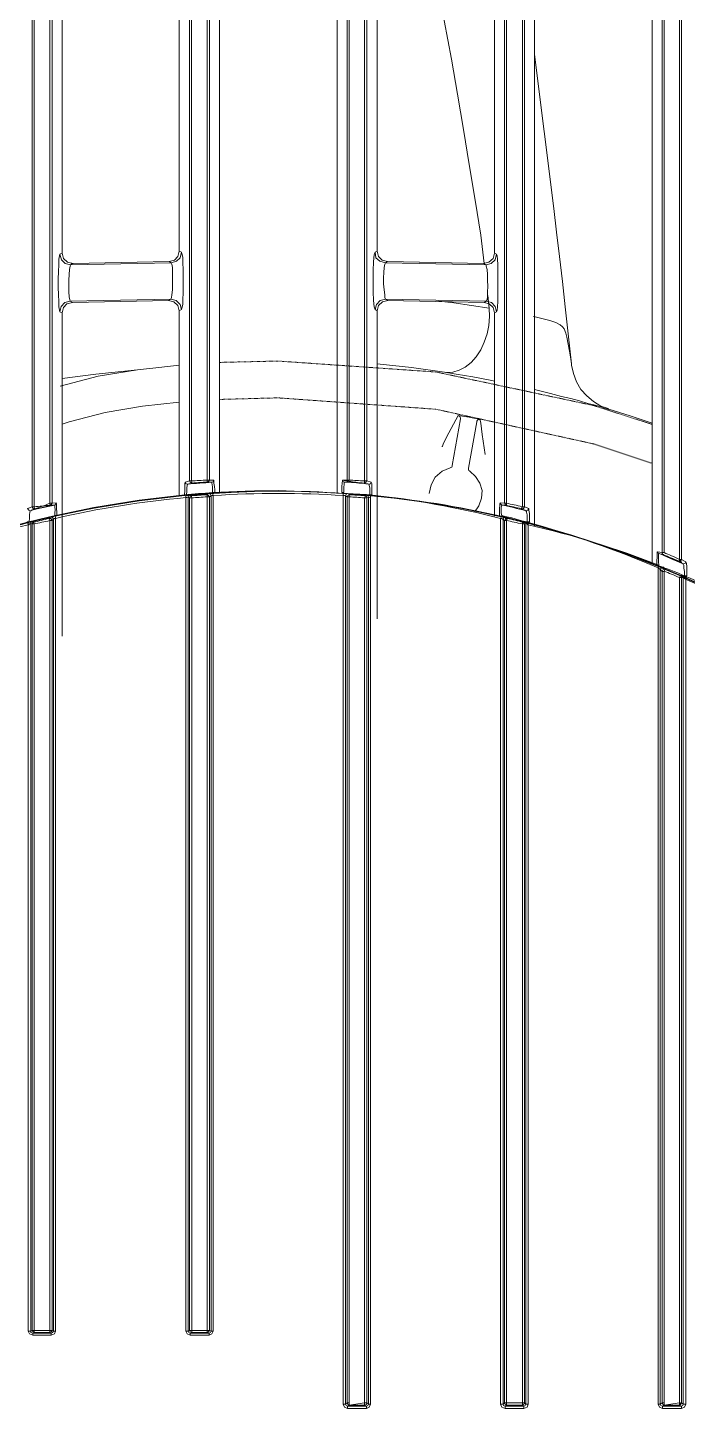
# Model space of a CAD drawing. Header units: millimetres. Extents: x 90740 to 167944, y -39332 to 25855.
# Drawn here: x 138157.6 to 138282.7, y 12103.7 to 12365.6 of the extents above; entities that cross this region are included whole.
import ezdxf

# ---------------------------------------------------------------- set-up
doc = ezdxf.new("R2010")
doc.units = ezdxf.units.MM
doc.linetypes.add('PDF_IMPORT', pattern=[1, 0.8, -0.2])
doc.layers.add('PDF4_Geometry', color=7, linetype='Continuous')

# ---------------------------------------------------------------- blocks, each defined once
blk = doc.blocks.new('200-A_10 bis 12')
at = {"layer": 'PDF4_Geometry', "lineweight": 13}
for p, q in [((6604.87, 2901.65), (6604.87, 3273.81)), ((6604.87, 2821.01), (6604.87, 2900.45)), ((6618.34, 2814.13), (6618.34, 2900.45)), ((6619.79, 2900.16), (6619.79, 2814.13)), ((6588.08, 2897.88), (6588.35, 2897.88)), ((6589.95, 2821.01), (6589.95, 2898.01)), ((6633.26, 2814.13), (6633.26, 2898.01)), ((6634.75, 2897.81), (6634.75, 2814.13)), ((6648.21, 2814.13), (6648.21, 2893.19)), ((6649.65, 2892.59), (6650.05, 2892.59)), ((6588.28, 2821.21), (6590.15, 2821.21)), ((6603.2, 2821.21), (6605.07, 2821.21)), ((6633.06, 2814.33), (6634.95, 2814.33))]:
    blk.add_line(p, q, dxfattribs=at)
for points in [[(6589.95, 3273.81), (6589.95, 2899.65), (6590.15, 2899.65), (6590.08, 2899.52), (6589.97, 2899.45), (6589.95, 2899.52), (6589.95, 2899.65, -0.014168), (6588.53, 2899.12), (6588.35, 2899.14), (6588.28, 2899.32), (6588.28, 3273.61)], [(6590.15, 3273.61), (6590.15, 2899.65), (6590.55, 2899.67), (6590.59, 2899.61), (6590.59, 2899.14), (6590.61, 2898.79), (6590.61, 2898.48), (6590.41, 2898.48), (6590.41, 2898.72), (6590.46, 2899.05), (6590.41, 2899.27), (6590.41, 2899.47), (6590.21, 2899.47), (6590.1, 2899.45), (6590.01, 2899.45), (6589.97, 2899.45, -0.000746), (6588.46, 2899.32), (6588.48, 2899.19), (6588.53, 2899.12), (6588.28, 2899.01), (6588.22, 2898.99), (6588.13, 2898.94), (6588.08, 2898.94), (6588.08, 2898.92), (6588.04, 2898.79), (6588.02, 2898.54), (6588.02, 2898.25), (6587.97, 2897.88), (6587.84, 2897.88), (6587.77, 2897.79)], [(6590.46, 2898.41, -0.034195), (6602.71, 2900.38), (6602.71, 2900.45), (6602.74, 2900.85), (6602.74, 2901.49), (6602.78, 2901.63), (6602.8, 2901.65), (6603.18, 2901.76), (6603.38, 2901.76), (6603.38, 3273.81)], [(6604.91, 2901.65), (6605.11, 2901.65, 0.020535), (6603.42, 2901.56), (6603.25, 2901.63), (6603.18, 2901.76), (6603.18, 3273.61), (6602.94, 3273.79), (6602.94, 3125.21), (6602.91, 3120.9), (6602.87, 3116.64), (6602.8, 3112.28), (6602.74, 3108.09), (6602.67, 3104.71), (6602.56, 3101.47), (6602.47, 3098.27), (6602.34, 3095.17), (6602.29, 3094.7), (6602.27, 3094.37), (6602.22, 3094.3)], [(6635.44, 3124.41), (6635.22, 3124.41), (6635.22, 3273.79), (6634.95, 3273.61), (6634.95, 2899.32), (6635.37, 2899.14), (6635.37, 2898.99), (6635.42, 2898.68), (6635.44, 2898.32), (6635.44, 2897.88), (6635.22, 2897.88), (6635.2, 2898.25), (6635.2, 2898.54), (6635.13, 2898.79), (6635.13, 2898.92), (6635.08, 2898.94), (6635.06, 2898.94), (6635, 2898.99), (6634.93, 2899.01), (6634.68, 2899.12, 0.006535), (6632.82, 2899.47), (6632.69, 2899.59), (6632.66, 2899.67)], [(6647.05, 2893.83), (6647.05, 2974.65), (6647.23, 2974.79), (6647.27, 2974.87), (6647.34, 2975.23), (6647.34, 2975.72), (6647.36, 2976.36), (6647.41, 2977.09), (6647.41, 2977.87), (6647.36, 2978.56), (6647.34, 2979.2), (6647.34, 2979.74), (6647.27, 2980.07), (6647.23, 2980.2), (6647.05, 2980.34), (6647.05, 3092.32), (6647.07, 3092.46), (6647.1, 3092.86), (6647.14, 3093.19), (6647.07, 3093.28), (6646.94, 3093.28, 0.009596), (6635.99, 3094.43), (6635.88, 3094.41), (6635.82, 3094.3)], [(6603.38, 2901.76), (6603.42, 2901.63), (6603.42, 2901.56), (6603.18, 2901.49), (6603.11, 2901.49), (6603.05, 2901.45), (6603, 2901.45), (6603, 2901.43), (6602.98, 2901.32), (6602.94, 2901.1), (6602.94, 2900.78), (6602.91, 2900.45), (6602.71, 2900.45, -0.00381), (6605.38, 2900.65, -0.032362), (6617.77, 2900.58, 0.003275), (6620.3, 2900.45, -0.032889), (6632.69, 2898.21), (6632.75, 2898.34), (6632.75, 2898.41), (6632.89, 2898.41), (6633, 2898.34), (6633.13, 2898.34), (6633.26, 2898.28), (6633.31, 2898.21), (6633.33, 2898.21), (6633.13, 2898.19), (6633.26, 2898.01), (6633.31, 2898.14), (6633.33, 2898.21)], [(6602.8, 2901.65), (6602.85, 2901.49), (6603, 2901.45, -0.011047), (6605.31, 2901.63), (6605.44, 2901.69), (6605.49, 2901.83)], [(6620.41, 2901.65), (6620.36, 2901.49), (6620.21, 2901.45, 0.004412), (6617.7, 2901.83), (6617.77, 2901.69), (6617.9, 2901.63), (6617.86, 2901.56), (6617.86, 2901.43), (6617.83, 2901.18), (6617.83, 2900.65), (6617.63, 2900.65), (6617.63, 2901.25), (6617.66, 2901.56), (6617.7, 2901.76), (6617.7, 2901.83), (6618.14, 2901.85), (6618.17, 2901.72), (6618.3, 2901.65), (6618.34, 2901.72)], [(6705.82, 2857.89), (6706.31, 2857.71), (6706.64, 2857.36), (6706.78, 2856.89), (6706.78, 2819.63), (6706.64, 2819.17), (6706.31, 2818.79, 0.371778), (6611.59, 2900.78), (6611.59, 2900.85, 0.371809), (6516.7, 2818.72, -0.094521), (6528.18, 2851.74, 0.094482), (6516.75, 2818.72)], [(6516.75, 2818.72, -0.372037), (6611.59, 2900.78, -0.371771), (6706.31, 2818.52), (6706.8, 2818.9), (6706.78, 2819.63)], [(6589.88, 2898.21), (6589.95, 2898.28), (6590.04, 2898.34), (6590.21, 2898.34), (6590.32, 2898.41), (6590.46, 2898.41), (6590.48, 2898.34), (6590.48, 2898.21, -0.034117), (6602.85, 2900.18)], [(6617.77, 2900.38, 0.032479), (6605.44, 2900.38), (6605.4, 2900.52), (6605.4, 2900.58), (6605.18, 2900.58), (6605, 2900.56)], [(6648.14, 2893.57), (6648.09, 2893.57), (6647.96, 2893.59), (6647.87, 2893.66), (6647.7, 2893.7), (6647.7, 2893.66), (6647.63, 2893.52, 0.033188), (6635.35, 2897.81, 0.016366), (6632.8, 2898.48), (6632.75, 2898.72), (6632.75, 2899.27), (6632.8, 2899.45), (6632.82, 2899.47), (6633, 2899.47), (6633.09, 2899.45), (6633.2, 2899.45), (6633.26, 2899.65), (6633.24, 2899.52), (6633.24, 2899.45), (6633.13, 2899.52), (6633.06, 2899.65), (6632.66, 2899.67), (6632.62, 2899.61), (6632.62, 2899.45), (6632.6, 2899.14), (6632.6, 2898.48)], [(6575.18, 2894.97), (6575.63, 2895.03), (6575.63, 2895.01), (6575.67, 2894.83), (6575.69, 2894.55), (6575.69, 2894.17), (6575.56, 2893.52, -0.035207), (6587.9, 2897.61), (6587.88, 2897.74), (6587.84, 2897.81), (6587.95, 2897.81), (6588.08, 2897.88)], [(6635.31, 2897.74), (6635.35, 2897.81), (6635.26, 2897.81), (6635.13, 2897.85), (6635.13, 2897.88), (6634.88, 2897.88), (6634.8, 2897.85, 0.00857), (6633.33, 2898.21)], [(6648.14, 2894.77), (6648.09, 2894.77), (6648.01, 2894.81), (6647.89, 2894.83), (6647.7, 2894.88), (6647.67, 2894.83), (6647.67, 2894.1), (6647.7, 2893.77, 0.037437), (6635.31, 2897.61)], [(6662.77, 2885.6), (6662.86, 2885.78), (6663.06, 2885.8), (6662.9, 2885.8), (6662.9, 2885.78), (6662.7, 2886.04, 0.036237), (6650.14, 2892.77, 0.013816), (6647.5, 2893.77), (6647.5, 2894.17), (6647.54, 2894.55), (6647.54, 2895.01), (6647.56, 2895.03), (6648.01, 2894.97), (6648.03, 2894.83), (6648.14, 2894.77), (6648.16, 2894.83)], [(6650, 2892.59), (6649.98, 2892.72), (6649.76, 2892.79), (6649.92, 2892.79), (6650.05, 2892.72), (6650.07, 2892.72), (6650.18, 2892.66), (6650.31, 2892.64), (6650.27, 2892.57), (6650.2, 2892.46, -0.036323), (6662.57, 2885.86)]]:
    blk.add_lwpolyline(points, format="xyb", dxfattribs=at)
for points in [[(6587.82, 2899.12), (6587.84, 2899.14), (6588.28, 2899.32), (6588.46, 2899.32), (6588.46, 3273.81)], [(6605.07, 3273.61), (6605.07, 2901.85), (6605.49, 2901.83), (6605.51, 2901.76), (6605.51, 2901.56), (6605.56, 2901.25), (6605.58, 2900.92), (6605.58, 2900.65), (6605.38, 2900.65), (6605.38, 2901.18), (6605.33, 2901.43), (6605.31, 2901.56), (6605.31, 2901.63), (6605.11, 2901.65)], [(6617.19, 2900.63), (6617.19, 2975.9), (6617.39, 2975.98), (6617.43, 2976.12), (6617.46, 2976.45), (6617.5, 2976.96), (6617.52, 2977.58), (6617.52, 2979.8), (6617.5, 2980.47), (6617.46, 2980.94), (6617.43, 2981.27), (6617.39, 2981.4), (6617.19, 2981.53), (6617.19, 3094.57)], [(6619.99, 3273.61), (6618.14, 3273.61), (6618.14, 2901.85), (6618.34, 2901.85), (6618.34, 3273.81)], [(6619.99, 3273.61), (6619.99, 2901.76), (6620.41, 2901.65), (6620.43, 2901.63), (6620.48, 2901.49), (6620.48, 2900.45), (6620.3, 2900.45), (6620.3, 2900.78), (6620.28, 2901.1), (6620.23, 2901.32), (6620.23, 2901.43), (6620.21, 2901.45), (6620.16, 2901.45), (6620.1, 2901.49), (6620.03, 2901.49), (6619.76, 2901.56), (6619.79, 2901.63), (6619.79, 3273.81)], [(6634.95, 3273.61), (6633.06, 3273.61), (6633.06, 2899.65), (6633.26, 2899.65), (6633.26, 3273.81)], [(6634.75, 3273.81), (6634.75, 2899.32), (6634.95, 2899.32), (6634.86, 2899.14), (6634.68, 2899.12), (6634.68, 2899.19), (6634.75, 2899.32)], [(6648.21, 3273.81), (6648.21, 2894.97), (6648.01, 2894.97), (6648.01, 3273.61)], [(6649.85, 3273.61), (6649.85, 2894.32), (6650.27, 2894.1), (6650.31, 2893.92), (6650.34, 2893.64), (6650.34, 2892.77), (6650.14, 2892.77), (6650.12, 2893.17), (6650.07, 2893.5), (6650.05, 2893.77), (6650, 2893.9), (6649.98, 2893.9), (6649.87, 2893.97), (6649.83, 2894.03), (6649.65, 2894.32), (6649.63, 2894.19), (6649.58, 2894.17), (6649.78, 2894.17), (6649.85, 2894.32), (6649.65, 2894.32), (6649.65, 3273.81)], [(6606.02, 3094.43), (6606.02, 2981.53), (6605.84, 2981.4), (6605.78, 2981.27), (6605.75, 2980.94), (6605.71, 2980.47), (6605.69, 2979.8), (6605.69, 2977.58), (6605.71, 2976.96), (6605.75, 2976.45), (6605.78, 2976.12), (6605.84, 2975.98), (6606.02, 2975.9), (6606.02, 2900.63)], [(6592.1, 2922.37), (6591.61, 2922.5), (6591.23, 2922.85), (6591.1, 2923.36), (6591.1, 3033.31), (6591.23, 3033.8)], [(6602.22, 2923.56), (6602.22, 3033.71)], [(6620.99, 2888.68), (6620.99, 2917.9), (6620.79, 2918.01), (6620.72, 2918.15), (6620.67, 2918.48), (6620.63, 2918.97), (6620.61, 2919.61), (6620.61, 2921.81), (6620.63, 2922.45), (6620.67, 2922.99), (6620.72, 2923.32), (6620.79, 2923.45), (6620.99, 2923.56), (6620.99, 3033.71)], [(6631.13, 3034.31), (6631.64, 3034.18), (6631.98, 3033.8), (6632.11, 3033.31), (6632.11, 2923.36), (6631.98, 2922.85)], [(6635.91, 2897.48), (6635.91, 2975.25)], [(6631.13, 2922.37), (6630.8, 2925.07), (6630.29, 2928.4), (6629.71, 2931.76), (6629.18, 2935.09), (6628.6, 2938.44), (6628.02, 2941.75), (6626.29, 2950.94), (6624.49, 2960.06), (6623.32, 2965.48), (6620.94, 2974.54)], [(6639.41, 2912.86), (6639.1, 2915.7), (6638.81, 2918.28), (6638.55, 2920.68), (6638.28, 2923.03), (6637.99, 2925.34), (6637.73, 2927.6), (6635.91, 2942.21)], [(6591.1, 2923.36), (6590.9, 2923.25), (6590.86, 2923.12), (6590.81, 2922.79), (6590.79, 2922.25), (6590.75, 2921.61), (6590.72, 2920.88), (6590.72, 2920.14), (6590.75, 2919.41), (6590.79, 2918.77), (6590.81, 2918.28), (6590.86, 2917.95), (6590.9, 2917.81), (6591.1, 2917.7), (6591.1, 2887.04)], [(6590.9, 2923.25), (6591.06, 2922.72), (6591.39, 2922.39), (6591.9, 2922.25), (6591.88, 2922.12), (6591.81, 2921.81), (6591.77, 2921.34), (6591.75, 2920.81), (6591.75, 2919.68), (6591.77, 2919.21), (6591.83, 2918.95), (6591.88, 2918.81), (6591.37, 2918.68), (6591.03, 2918.3), (6590.9, 2917.81)], [(6591.23, 2922.85), (6591.63, 2922.5), (6592.14, 2922.37)], [(6601.25, 2922.56), (6601.76, 2922.7)], [(6602.42, 2923.45), (6602.29, 2922.92), (6601.96, 2922.59), (6601.45, 2922.45), (6601.51, 2922.32), (6601.56, 2922.01), (6601.58, 2921.54), (6601.58, 2919.88), (6601.51, 2919.41), (6601.49, 2919.15), (6601.43, 2919.01), (6601.91, 2918.88), (6602.29, 2918.5), (6602.42, 2918.01), (6602.22, 2917.9), (6602.22, 2900.32)], [(6602.09, 2923.05), (6601.76, 2922.7)], [(6602.09, 2923.05), (6602.22, 2923.56)], [(6602.22, 2923.56), (6602.42, 2923.45), (6602.47, 2923.32), (6602.54, 2922.99), (6602.56, 2922.45), (6602.6, 2921.81), (6602.6, 2919.61), (6602.56, 2918.97), (6602.54, 2918.48), (6602.47, 2918.15), (6602.42, 2918.01)], [(6620.79, 2923.45), (6620.87, 2922.92), (6621.25, 2922.59), (6621.76, 2922.45), (6621.7, 2922.32), (6621.65, 2922.01), (6621.63, 2921.54), (6621.59, 2921.01), (6621.59, 2920.46), (6621.65, 2919.88), (6621.7, 2919.41), (6621.72, 2919.15), (6621.76, 2919.01), (6621.27, 2918.88), (6620.92, 2918.5), (6620.79, 2918.01)], [(6620.99, 2923.56), (6621.12, 2923.05), (6621.45, 2922.7), (6621.96, 2922.56)], [(6631.07, 2922.37), (6621.92, 2922.56)], [(6631.07, 2922.37), (6631.58, 2922.5), (6631.98, 2922.85)], [(6632.29, 2917.81), (6632.18, 2918.3), (6631.82, 2918.68), (6631.33, 2918.81), (6631.4, 2918.95), (6631.44, 2919.21), (6631.44, 2919.68), (6631.47, 2920.21), (6631.44, 2920.81), (6631.44, 2921.34), (6631.4, 2921.81), (6631.33, 2922.12), (6631.31, 2922.25), (6631.78, 2922.39), (6632.18, 2922.72), (6632.29, 2923.25)], [(6632.11, 2898.41), (6632.11, 2917.7), (6632.29, 2917.81), (6632.35, 2917.95), (6632.38, 2918.28), (6632.42, 2918.77), (6632.44, 2919.41), (6632.44, 2921.61), (6632.42, 2922.25), (6632.38, 2922.79), (6632.35, 2923.12), (6632.29, 2923.25), (6632.11, 2923.36)], [(6591.1, 2917.7), (6591.23, 2918.21), (6591.57, 2918.55)], [(6591.57, 2918.55), (6592.08, 2918.68), (6601.2, 2918.88), (6601.71, 2918.75), (6602.09, 2918.41), (6602.22, 2917.9)], [(6601.2, 2918.88), (6601.43, 2919.01), (6591.88, 2918.81), (6592.08, 2918.68)], [(6621.98, 2918.88), (6621.5, 2918.75), (6621.12, 2918.41), (6620.99, 2917.9)], [(6621.96, 2918.88), (6631.13, 2918.68), (6631.6, 2918.55), (6631.98, 2918.21), (6632.11, 2917.7)], [(6626.82, 2918.81), (6628.25, 2918.64), (6631.6, 2918.15), (6631.47, 2919.35)], [(6631.6, 2918.15), (6631.64, 2917.35), (6631.58, 2916.5), (6631.4, 2915.7), (6631.13, 2914.93), (6630.8, 2914.19), (6630.36, 2913.53), (6629.89, 2913), (6629.33, 2912.55), (6628.76, 2912.26), (6628.16, 2912.09), (6627.51, 2912.06), (6627.38, 2912.09)], [(6635.82, 2917.37), (6635.84, 2917.37), (6637.37, 2916.97), (6637.93, 2916.77), (6638.33, 2916.57), (6638.55, 2916.39), (6638.73, 2916.17), (6638.88, 2915.77), (6638.97, 2915.39), (6639.21, 2914.06), (6639.35, 2913.35), (6639.37, 2913.06), (6639.41, 2912.88)], [(6602.22, 2912.73), (6600.27, 2912.53), (6598.27, 2912.29), (6594.52, 2911.69), (6590.92, 2910.75)], [(6591.1, 2911.46), (6594.3, 2911.89), (6598.27, 2912.29)], [(6632.11, 2911.22), (6631.71, 2911.33), (6630.04, 2911.62), (6628.49, 2911.89), (6627.38, 2912.09), (6624.23, 2912.53), (6620.99, 2912.86)], [(6639.41, 2912.88), (6639.41, 2912.75), (6639.61, 2911.95), (6639.9, 2911.15), (6640.3, 2910.44), (6640.86, 2909.82), (6641.5, 2909.29), (6642.19, 2908.84), (6642.61, 2908.71), (6642.88, 2908.62), (6642.92, 2908.58)], [(6591.12, 2907.13), (6591.77, 2907.38), (6595.19, 2908.24), (6598.72, 2908.84), (6600.47, 2909.04), (6602.22, 2909.22)], [(6642.94, 2908.58), (6642.88, 2908.58), (6642.61, 2908.64), (6642.19, 2908.78), (6641.66, 2908.95), (6640.97, 2909.11), (6640.17, 2909.35), (6639.35, 2909.58), (6638.46, 2909.78), (6637.42, 2910.04), (6635.91, 2910.42)], [(6625.91, 2900.56), (6626.09, 2901.38), (6626.49, 2902.12), (6627.14, 2902.69), (6627.91, 2903), (6627.96, 2903.03), (6628.05, 2903.07), (6628.09, 2903.16), (6628.11, 2903.23), (6628.89, 2907.64), (6628.89, 2907.71), (6628.87, 2907.8), (6628.82, 2907.87), (6628.73, 2907.93), (6628.67, 2907.98), (6629.71, 2907.8), (6630.75, 2907.6), (6630.75, 2907.51), (6630.82, 2907.25), (6630.95, 2906.18), (6631.24, 2904.27)], [(6627.14, 2905), (6627.14, 2905.02), (6627.18, 2905.07), (6627.27, 2905.34), (6627.78, 2906.31), (6628.67, 2907.98)], [(6647.05, 2907.25), (6644.99, 2907.93), (6642.94, 2908.58)], [(6630.75, 2907.6), (6630.69, 2907.6), (6630.6, 2907.58), (6630.49, 2907.53), (6630.42, 2907.44), (6630.42, 2907.38), (6629.64, 2902.96), (6629.64, 2902.83), (6629.67, 2902.76), (6629.78, 2902.69), (6630.31, 2902.18), (6630.73, 2901.56), (6630.93, 2900.85), (6630.87, 2900.12), (6630.62, 2899.39), (6630.22, 2898.79)], [(6604.87, 2901.85), (6605.07, 2901.85), (6605, 2901.72), (6604.87, 2901.65)], [(6618.3, 2901.65), (6618.1, 2901.65), (6617.9, 2901.63)], [(6619.79, 2901.76), (6619.99, 2901.76), (6619.92, 2901.63), (6619.76, 2901.56)], [(6602.85, 2900.38), (6602.85, 2821.14), (6602.98, 2820.88), (6603.25, 2820.77), (6605.04, 2820.77), (6605.31, 2820.88), (6605.44, 2821.14), (6605.44, 2900.38), (6605.31, 2900.38), (6605.24, 2900.36), (6605.18, 2900.52), (6605, 2900.56), (6604.93, 2900.52), (6604.87, 2900.45)], [(6602.85, 2900.38), (6603.11, 2900.38), (6603.18, 2900.43), (6603.25, 2900.43), (6603.25, 2900.38), (6603.31, 2900.38), (6603.38, 2900.36)], [(6603.42, 2900.16), (6603.42, 2821.01), (6603.25, 2821.08), (6603.2, 2821.21), (6603.05, 2821.14), (6603.05, 2900.23), (6603, 2900.23), (6602.94, 2900.18), (6602.85, 2900.18)], [(6603.42, 2900.16), (6603.38, 2900.3), (6603.38, 2900.36), (6603.25, 2900.3), (6603.2, 2900.16), (6603.05, 2900.23), (6603.11, 2900.36), (6603.25, 2900.43)], [(6603.42, 2900.16), (6603.2, 2900.16), (6603.2, 2821.21)], [(6604.87, 2900.45), (6605, 2900.38), (6605.07, 2900.25), (6604.87, 2900.25)], [(6618.34, 2900.45), (6618.3, 2900.52), (6618.17, 2900.56), (6618.14, 2900.56), (6618.03, 2900.58), (6617.79, 2900.58), (6617.77, 2900.52)], [(6617.77, 2900.38), (6617.9, 2900.38), (6617.97, 2900.36), (6618.03, 2900.52), (6618.17, 2900.56)], [(6620.36, 2900.38), (6620.36, 2814.22), (6620.23, 2813.95), (6619.96, 2813.82), (6618.17, 2813.82), (6617.9, 2813.95), (6617.77, 2814.22), (6617.77, 2900.52)], [(6618.34, 2900.45), (6618.21, 2900.38), (6618.14, 2900.25)], [(6618.34, 2900.25), (6618.14, 2900.25)], [(6619.79, 2814.13), (6619.96, 2814.19), (6619.99, 2814.33), (6620.16, 2814.22), (6620.16, 2900.23), (6619.99, 2900.16), (6619.96, 2900.3), (6619.83, 2900.36), (6619.83, 2900.3), (6619.79, 2900.16), (6619.99, 2900.16), (6619.99, 2814.33), (6619.79, 2814.33)], [(6619.83, 2900.36), (6619.9, 2900.38), (6619.96, 2900.38), (6619.96, 2900.43), (6619.99, 2900.43), (6620.16, 2900.38), (6620.36, 2900.38)], [(6619.96, 2900.43), (6620.1, 2900.36), (6620.16, 2900.23), (6620.21, 2900.23), (6620.28, 2900.18), (6620.36, 2900.18)], [(6588.08, 2898.94), (6587.95, 2898.99), (6587.84, 2899.14)], [(6590.41, 2899.47), (6590.52, 2899.59), (6590.55, 2899.67)], [(6635.37, 2899.14), (6635.26, 2898.99), (6635.08, 2898.94)], [(6588.46, 2897.68), (6588.46, 2821.01), (6588.35, 2821.08), (6588.28, 2821.21), (6588.13, 2821.14), (6588.13, 2897.72), (6588.08, 2897.68), (6588.02, 2897.68), (6587.95, 2897.61), (6587.9, 2897.61), (6587.9, 2821.14), (6588.02, 2820.88), (6588.33, 2820.77), (6590.08, 2820.77), (6590.39, 2820.88), (6590.48, 2821.14), (6590.48, 2898.21), (6590.41, 2898.21), (6590.35, 2898.19), (6590.32, 2898.14), (6590.28, 2898.14), (6590.21, 2898.28), (6590.04, 2898.34)], [(6588.46, 2897.68), (6588.41, 2897.81), (6588.41, 2897.85), (6588.33, 2897.79), (6588.28, 2897.68), (6588.13, 2897.72), (6588.15, 2897.81), (6588.28, 2897.88)], [(6588.46, 2897.68), (6588.28, 2897.68), (6588.28, 2821.21)], [(6588.35, 2897.88), (6588.41, 2897.85)], [(6589.95, 2898.01), (6589.88, 2898.14), (6589.88, 2898.21), (6590.04, 2898.19), (6590.15, 2898.01), (6589.95, 2898.01)], [(6633.13, 2898.34), (6633, 2898.28), (6632.93, 2898.14), (6632.86, 2898.14), (6632.82, 2898.19), (6632.8, 2898.21), (6632.69, 2898.21), (6632.69, 2814.22), (6632.82, 2813.95), (6633.13, 2813.82), (6634.88, 2813.82), (6635.2, 2813.95), (6635.31, 2814.22), (6635.31, 2897.74)], [(6632.93, 2898.25), (6632.95, 2898.28), (6633, 2898.28), (6633, 2898.32), (6633.06, 2898.32), (6633.06, 2898.34)], [(6633.26, 2898.01), (6633.06, 2898.01)], [(6634.75, 2814.13), (6634.88, 2814.19), (6634.95, 2814.33), (6635.08, 2814.22), (6635.08, 2897.72), (6634.95, 2897.68), (6634.88, 2897.79), (6634.8, 2897.85), (6634.75, 2897.81)], [(6634.75, 2897.68), (6634.95, 2897.68), (6634.95, 2814.33)], [(6635.08, 2897.72), (6635.06, 2897.81), (6634.95, 2897.88)], [(6635.31, 2897.61), (6635.26, 2897.61), (6635.2, 2897.68), (6635.08, 2897.68)], [(6647.56, 2895.03), (6647.61, 2894.95), (6647.7, 2894.88)], [(6647.89, 2893.5), (6647.94, 2893.5), (6647.94, 2893.52), (6647.96, 2893.57), (6648.07, 2893.57), (6648.29, 2893.39), (6648.27, 2893.39), (6648.23, 2893.46), (6648.14, 2893.57), (6647.94, 2893.52), (6647.83, 2893.37), (6647.76, 2893.44), (6647.7, 2893.46), (6647.63, 2893.52), (6647.63, 2814.22), (6647.76, 2813.95), (6648.03, 2813.82), (6649.83, 2813.82), (6650.12, 2813.95), (6650.25, 2814.22), (6650.25, 2892.46), (6650.18, 2892.5), (6650.12, 2892.52), (6650.05, 2892.59)], [(6650.27, 2894.1), (6650.18, 2893.92), (6650, 2893.9)], [(6648.21, 2893.19), (6648.01, 2893.19), (6648.09, 2893.37), (6648.29, 2893.39), (6648.27, 2893.32), (6648.21, 2893.19)], [(6649.85, 2892.7), (6649.76, 2892.79), (6649.72, 2892.72), (6649.65, 2892.59)], [(6649.85, 2892.7), (6649.85, 2814.33), (6649.78, 2814.33), (6649.65, 2814.19)], [(6649.65, 2892.59), (6649.65, 2814.13), (6649.78, 2814.19), (6649.85, 2814.33), (6650, 2814.22), (6650, 2892.59)], [(6587.9, 2821.14), (6588.13, 2821.14), (6588.15, 2821.01), (6588.33, 2820.94), (6588.33, 2820.77)], [(6590.15, 2821.21), (6590.08, 2821.08), (6589.95, 2821.01)], [(6590.08, 2820.77), (6590.08, 2820.94), (6590.21, 2821.01), (6590.28, 2821.14), (6590.48, 2821.14)], [(6602.85, 2821.14), (6603.05, 2821.14), (6603.11, 2821.01), (6603.25, 2820.94), (6603.25, 2820.77)], [(6605.07, 2821.21), (6605, 2821.08), (6604.87, 2821.01)], [(6605.04, 2820.77), (6605.04, 2820.94), (6605.18, 2821.01), (6605.24, 2821.14), (6605.44, 2821.14)], [(6617.77, 2814.22), (6617.97, 2814.22), (6618.03, 2814.08), (6618.17, 2814.02), (6619.96, 2814.02), (6619.79, 2814.13), (6618.34, 2814.13), (6618.17, 2814.02), (6618.17, 2813.82)], [(6619.79, 2814.33), (6618.34, 2814.13), (6618.21, 2814.19), (6618.14, 2814.33), (6618.34, 2814.33)], [(6619.96, 2813.82), (6619.96, 2814.02), (6620.1, 2814.08), (6620.16, 2814.22), (6620.36, 2814.22)], [(6632.69, 2814.22), (6632.93, 2814.22), (6632.95, 2814.08), (6633.13, 2814.02), (6633.13, 2813.82)], [(6633.26, 2814.13), (6633.13, 2814.19), (6633.06, 2814.33)], [(6634.88, 2813.82), (6634.88, 2814.02), (6635.02, 2814.08), (6635.08, 2814.22), (6635.31, 2814.22)], [(6647.63, 2814.22), (6647.83, 2814.22), (6647.89, 2814.08), (6648.03, 2814.02), (6648.03, 2813.82)], [(6649.65, 2814.33), (6648.21, 2814.13), (6648.07, 2814.19), (6648.01, 2814.33), (6648.21, 2814.33)], [(6649.83, 2813.82), (6649.83, 2814.02), (6649.65, 2814.13), (6648.21, 2814.13), (6648.03, 2814.02), (6649.83, 2814.02), (6649.98, 2814.08), (6650, 2814.22), (6650.25, 2814.22)]]:
    blk.add_lwpolyline(points, dxfattribs=at)
for points in [[(6601.25, 2922.56), (6592.14, 2922.37), (6592.1, 2922.37), (6591.9, 2922.25), (6601.45, 2922.45)], [(6631.07, 2922.37), (6621.96, 2922.56), (6621.76, 2922.45), (6631.31, 2922.25)], [(6621.76, 2919.01), (6621.98, 2918.88), (6631.13, 2918.68), (6631.33, 2918.81)], [(6605.07, 2900.25), (6605.07, 2821.21), (6605.24, 2821.14), (6605.24, 2900.36)], [(6617.97, 2900.36), (6617.97, 2814.22), (6618.14, 2814.33), (6618.14, 2900.25)], [(6590.15, 2898.01), (6590.15, 2821.21), (6590.28, 2821.14), (6590.28, 2898.14)], [(6632.93, 2898.14), (6632.93, 2814.22), (6633.06, 2814.33), (6633.06, 2898.01)], [(6647.83, 2893.37), (6647.83, 2814.22), (6648.01, 2814.33), (6648.01, 2893.19)], [(6589.95, 2821.01), (6588.46, 2821.01), (6588.33, 2820.94), (6590.08, 2820.94)], [(6604.87, 2821.01), (6603.42, 2821.01), (6603.25, 2820.94), (6605.04, 2820.94)], [(6633.26, 2814.13), (6633.13, 2814.02), (6634.88, 2814.02), (6634.75, 2814.13)]]:
    blk.add_lwpolyline(points, close=True, dxfattribs=at)
at = {"layer": 'PDF4_Geometry', "linetype": 'PDF_IMPORT', "lineweight": 13, "ltscale": 0.010297}
blk.add_lwpolyline([(6647.05, 2907.13), (6641.52, 2908.91), (6626.56, 2912.09), (6611.59, 2913.13), (6606.02, 2913)], dxfattribs=at)
at = {"layer": 'PDF4_Geometry', "linetype": 'PDF_IMPORT', "lineweight": 13, "ltscale": 0.010314}
blk.add_lwpolyline([(6606.02, 2909.49), (6611.59, 2909.64), (6626.56, 2908.56), (6641.52, 2905.27), (6647.05, 2903.43)], dxfattribs=at)
at = {"layer": 'PDF4_Geometry', "lineweight": 13}
blk.add_arc((6611.81, 2806.91), 93.87, 77.1063, 84.7697, dxfattribs=at)
for points in [[(6604.87, 2901.85), (6604.36, 2901.83), (6603.82, 2901.78), (6603.38, 2901.76)], [(6604.87, 2901.65), (6604.36, 2901.63), (6603.85, 2901.58), (6603.42, 2901.56)], [(6620.03, 2901.49), (6619.32, 2901.56), (6618.68, 2901.63), (6618.1, 2901.65)], [(6619.76, 2901.56), (6619.25, 2901.58), (6618.74, 2901.63), (6618.3, 2901.65)], [(6619.79, 2901.76), (6619.28, 2901.78), (6618.79, 2901.83), (6618.34, 2901.85)], [(6604.87, 2900.45), (6604.36, 2900.43), (6603.82, 2900.38), (6603.38, 2900.36)], [(6604.87, 2900.25), (6604.36, 2900.23), (6603.82, 2900.18), (6603.42, 2900.16)], [(6619.83, 2900.36), (6619.32, 2900.38), (6618.79, 2900.45), (6618.34, 2900.45)], [(6619.79, 2900.16), (6619.28, 2900.18), (6618.79, 2900.25), (6618.34, 2900.25)], [(6590.41, 2899.47), (6589.57, 2899.32), (6588.79, 2899.12), (6588.08, 2898.94)], [(6590.21, 2899.47), (6589.55, 2899.32), (6588.86, 2899.19), (6588.28, 2899.01)], [(6635.08, 2898.94), (6634.28, 2899.14), (6633.51, 2899.34), (6632.82, 2899.47)], [(6634.68, 2899.12), (6634.17, 2899.25), (6633.64, 2899.34), (6633.24, 2899.45)], [(6634.75, 2899.32), (6634.22, 2899.45), (6633.71, 2899.54), (6633.26, 2899.65)], [(6589.88, 2898.21), (6589.37, 2898.08), (6588.86, 2897.94), (6588.41, 2897.85)], [(6589.95, 2898.01), (6589.44, 2897.88), (6588.9, 2897.79), (6588.46, 2897.68)], [(6634.75, 2897.68), (6634.22, 2897.79), (6633.71, 2897.92), (6633.26, 2898.01)], [(6650, 2893.9), (6649.18, 2894.23), (6648.41, 2894.61), (6647.7, 2894.88)], [(6649.83, 2894.03), (6649.16, 2894.3), (6648.47, 2894.57), (6647.89, 2894.83)], [(6649.65, 2894.32), (6649.16, 2894.57), (6648.63, 2894.77), (6648.21, 2894.97)], [(6649.58, 2894.17), (6649.09, 2894.37), (6648.56, 2894.57), (6648.14, 2894.77)], [(6649.65, 2892.59), (6649.16, 2892.84), (6648.63, 2893.04), (6648.21, 2893.19)], [(6649.76, 2892.79), (6649.25, 2892.99), (6648.72, 2893.24), (6648.29, 2893.39)]]:
    blk.add_open_spline(points, degree=3, dxfattribs=at)

msp = doc.modelspace()

# ---------------------------------------------------------------- block references
at = {"xscale": 2, "yscale": 2, "zscale": 2}
msp.add_blockref('200-A_10 bis 12', (124981.88, 6476.06, 0.84), dxfattribs=at)

doc.saveas('drawing.dxf')
